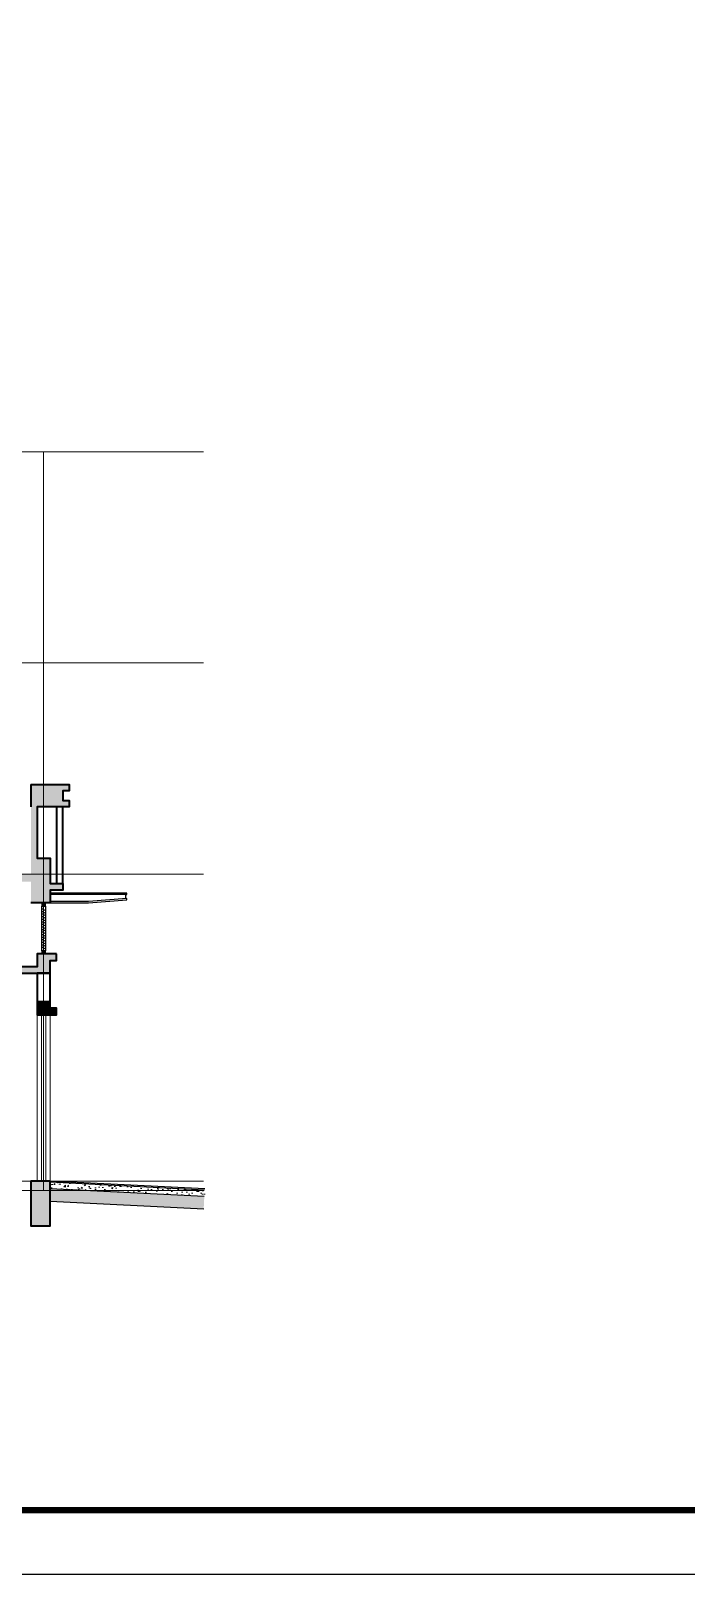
# Model space of a CAD drawing. Extents: x 1188826 to 1909461, y 608442 to 1651179.
# Drawn here: x 1345517 to 1355766, y 803485 to 827615 of the extents above; entities that cross this region are included whole.
import ezdxf

# ---------------------------------------------------------------- set-up
doc = ezdxf.new("R2010")
doc.units = 0
doc.header["$LTSCALE"] = 1000
doc.header["$MEASUREMENT"] = 0
doc.linetypes.add('ACAD_ISO10W100', pattern=[18.5, 12, -3, 0.5, -3])
doc.linetypes.add('DOTE', pattern=[2.42, 2, -0.2, 0.02, -0.2])
for name, color, linetype in [('A-WA-M(面层)', 43, 'Continuous'), ('A_H_MATERIAL', 40, 'Continuous'), ('图框', 140, 'Continuous'), ('立面', 73, 'Continuous')]:
    doc.layers.add(name, color=color, linetype=linetype)
for name, color, linetype, lineweight in [('DOTE', 19, 'DOTE', 9), ('PUB_HATCH', 8, 'Continuous', 9), ('WALL', 9, 'Continuous', 40), ('WINDOW', 144, 'Continuous', 15)]:
    doc.layers.add(name, color=color, linetype=linetype, lineweight=lineweight)

msp = doc.modelspace()

# ---------------------------------------------------------------- hatches: boundary and pattern name
at = {"layer": 'PUB_HATCH'}
for points in [[(1343117, 814222), (1337517, 814222), (1337517, 813642), (1337217, 813642), (1337217, 814222), (1332767, 814222), (1332767, 813642), (1332467, 813642), (1332467, 814222), (1330117, 814222), (1330117, 813542), (1329817, 813542), (1329817, 814132), (1329717, 814132), (1329717, 814342), (1343217, 814342), (1343217, 815332), (1343717, 815332), (1343717, 815082), (1343617, 815082), (1343617, 814982), (1343417, 814982), (1343417, 814432), (1345517, 814432), (1345517, 815832), (1346117, 815832), (1346117, 815732), (1346017, 815732), (1346017, 815582), (1346117, 815582), (1346117, 815482), (1345617, 815482), (1345617, 814682), (1345817, 814682), (1345817, 814282), (1346017, 814282), (1346017, 814182), (1345817, 814182), (1345817, 813982), (1345517, 813982), (1345517, 814312), (1343417, 814312), (1343417, 813642), (1343117, 813642)], [(1345917, 813182), (1345617, 813182), (1345617, 812982), (1344417, 812982), (1344417, 812882), (1345817, 812882), (1345817, 813082), (1345917, 813082)], [(1345817, 812332), (1345817, 812432), (1345617, 812432), (1345617, 812232), (1345917, 812232), (1345917, 812332)], [(1345817, 809632), (1345517, 809632), (1345517, 808932), (1345817, 808932)]]:
    msp.add_hatch(color=256, dxfattribs=at).paths.add_polyline_path(points)
at = {"layer": 'PUB_HATCH', "linetype": 'Continuous'}
h = msp.add_hatch(dxfattribs=at)
h.set_pattern_fill('混凝土', color=256, scale=30, angle=-2.8624, style=0)
h.set_pattern_definition([(47.137595, (-110068.41, 71782.87), (213.969478, -29.547632), [22.5, -247.5]), (352.137595, (-110068.41, 71782.87), (-30.30466, 227.45477), [18, -198]), (97.588995, (-110050.58, 71780.4), (183.66497, 197.906992), [19.122057, -210.342634]), (43.321795, (-110065.42, 71842.8), (317.29316, -65.582394), [33.75, -371.25]), (93.773195, (-110038.98, 71837.33), (294.64251, 277.8683), [28.683086, -315.5139]), (348.321795, (-110065.42, 71842.8), (294.64229, 277.86853), [27, -297]), (18.137595, (-110036.2, 71826.31), (172.816946, -129.577403), [22.5, -247.5]), (323.137595, (-110036.2, 71826.31), (83.767207, 213.628415), [18, -198]), (68.588995, (-110021.8, 71815.51), (256.584216, 84.05081), [19.122057, -210.342634]), (34.6375947, (-110068.41, 71782.87), (8.630583, 99.5613843), [0, -195.6, 0, -201, 0, -198.75]), (4.637595, (-110068.41, 71782.87), (84.731189, 114.234766), [0, -114.6, 0, -191.1, 0, -75.75]), (324.6375947, (-110135.23, 71786.21), (159.609021, -14.7553657), [0, -75, 0, -234, 0, -310.5]), (314.637595, (-110165.19, 71787.7), (176.237267, 21.257147), [0, -97.5, 0, -155.4, 0, -220.5])])
h.paths.add_polyline_path([(1348230, 809391), (1348235, 809491), (1345817, 809612), (1345817, 809512)])
h = msp.add_hatch(dxfattribs=at)
h.set_pattern_fill('卵石砌体', color=256, scale=30, angle=-2.8624, style=0)
h.set_pattern_definition([(357.137595, (-109911.1, 71775), (11.235964, 224.719276), [11.25, -33.75, 11.25, -168.75]), (357.137595, (-109853.8, 71794.66), (11.235964, 224.719276), [11.25, -213.75]), (357.137595, (-109965.04, 71822.75), (11.235964, 224.719276), [22.5, -202.5]), (357.137595, (-110020.66, 71836.8), (11.235964, 224.719276), [33.75, -191.25]), (357.137595, (-109907.74, 71842.42), (11.235964, 224.719276), [22.5, -22.5, 33.75, -146.25]), (357.137595, (-109917.3, 71876.69), (11.235964, 224.719276), [33.75, -191.25]), (357.137595, (-109972.9, 71890.73), (11.235964, 224.719276), [33.75, -78.75, 33.75, -78.75]), (357.137595, (-110016.17, 71926.69), (11.235964, 224.719276), [33.75, -11.25, 11.25, -168.75]), (357.137595, (-109868.97, 71941.86), (11.235964, 224.719276), [11.25, -213.75]), (357.137595, (-109912.8, 71966.58), (11.235964, 224.719276), [22.5, -202.5]), (87.137595, (-110058.3, 71985.11), (-224.719276, 11.235964), [22.5, -202.5]), (87.137595, (-110043.7, 71826.69), (-224.719276, 11.235964), [11.25, -22.5, 33.75, -157.5]), (87.137595, (-109986.4, 71846.35), (-224.719276, 11.235964), [45, -11.25, 11.25, -157.5]), (87.137595, (-109949.87, 71900.84), (-224.719276, 11.235964), [33.75, -191.25]), (87.137595, (-109943.7, 71799.16), (-224.719276, 11.235964), [22.5, -202.5]), (87.137595, (-109923.47, 71978.37), (-224.719276, 11.235964), [22.5, -202.5]), (87.137595, (-109918.97, 71842.98), (-224.719276, 11.235964), [22.5, -112.5, 11.25, -78.75]), (87.137595, (-109879.65, 71953.65), (-224.719276, 11.235964), [11.25, -11.25, 11.25, -191.25]), (87.137595, (-109873.47, 71851.97), (-224.719276, 11.235964), [22.5, -33.75, 22.5, -146.25]), (87.137595, (-109865.04, 71795.23), (-224.719276, 11.235964), [22.5, -202.5]), (42.137595, (-110056.05, 71804.78), (11.235964, 224.719276), [31.819725, -63.639606, 47.7297, -175.009017]), (42.137595, (-110067.29, 71805.34), (11.235964, 224.719276), [31.819805, -286.378245]), (42.137595, (-109942.57, 71821.63), (11.235964, 224.719276), [31.819805, -286.378245]), (42.137595, (-109959.42, 71935.11), (11.235964, 224.719276), [31.819805, -286.378245]), (42.137595, (-109863.92, 71817.7), (11.235964, 224.719276), [31.819805, -286.378245]), (42.137595, (-110053.8, 71849.72), (11.235964, 224.719276), [15.909902, -302.28813]), (42.137595, (-110027.96, 71916.01), (11.235964, 224.719276), [15.909902, -302.28813]), (42.137595, (-110009.42, 71836.24), (11.235964, 224.719276), [15.909902, -302.28813]), (42.137595, (-109983.02, 71913.77), (11.235964, 224.719276), [15.909902, -302.28813]), (42.137595, (-109917.85, 71865.45), (11.235964, 224.719276), [15.909902, -302.28813]), (42.137595, (-109911.67, 71989.05), (11.235964, 224.719276), [15.909902, -302.28813]), (42.137595, (-109890.32, 71965.45), (11.235964, 224.719276), [15.909902, -302.28813]), (42.137595, (-109885.27, 71841.3), (11.235964, 224.719276), [15.909902, -302.28813]), (42.137595, (-109876.84, 71784.55), (11.235964, 224.719276), [15.909902, -302.28813]), (42.137595, (-109872.35, 71874.44), (11.235964, 224.719276), [15.909902, -302.28813]), (42.137595, (-109866.73, 71986.8), (11.235964, 224.719276), [15.909902, -302.28813]), (42.137595, (-109857.74, 71941.3), (11.235964, 224.719276), [15.909902, -302.28813]), (132.137595, (-109901.56, 71966.01), (-224.719276, 11.235964), [15.909902, -302.28813]), (132.137595, (-109877.96, 71987.36), (-224.719276, 11.235964), [15.909902, -302.28813]), (132.137595, (-109868.97, 71941.86), (-224.719276, 11.235964), [15.909902, -302.28813]), (132.137595, (-109833.02, 71985.11), (-224.719276, 11.235964), [15.909902, -302.28813]), (132.137595, (-109949.31, 71912.08), (-224.719276, 11.235964), [15.909902, -302.28813]), (132.137595, (-109972.9, 71890.73), (-224.719276, 11.235964), [15.909902, -302.28813]), (132.137595, (-110043.13, 71837.92), (-224.719276, 11.235964), [15.909902, -302.28813]), (132.137595, (-110020.66, 71836.8), (-224.719276, 11.235964), [15.909902, -302.28813]), (132.137595, (-109994.26, 71914.33), (-224.719276, 11.235964), [15.909902, -302.28813]), (132.137595, (-110040.89, 71882.87), (-224.719276, 11.235964), [15.909902, -302.28813]), (132.137595, (-109907.74, 71842.42), (-224.719276, 11.235964), [15.909902, -302.28813]), (132.137595, (-109872.9, 71863.2), (-224.719276, 11.235964), [15.909902, -302.28813]), (132.137595, (-109863.92, 71817.7), (-224.719276, 11.235964), [15.909902, -302.28813]), (132.137595, (-109862.8, 71840.17), (-224.719276, 11.235964), [15.909902, -302.28813]), (132.137595, (-109853.8, 71794.66), (-224.719276, 11.235964), [15.909902, -302.28813]), (132.137595, (-110026.84, 71938.49), (-224.719276, 11.235964), [31.819805, -286.378245]), (132.137595, (-109917.85, 71865.45), (-224.719276, 11.235964), [31.819805, -286.378245]), (132.137595, (-109933.02, 71787.36), (-224.719276, 11.235964), [79.549513, -238.648536]), (23.702646, (-110062.8, 71895.23), (224.7192754, -11.2359624), [25.155, -477.96027]), (23.702646, (-110032.46, 71826.13), (224.7192754, -11.2359624), [25.155, -477.96027]), (23.702646, (-109982.46, 71925), (224.7192754, -11.2359624), [25.155, -477.96027]), (23.702646, (-109899.87, 71774.44), (224.7192754, -11.2359624), [25.155, -477.96027]), (23.702646, (-109930.77, 71832.31), (224.7192754, -11.2359624), [25.155, -477.96027]), (23.702646, (-109906.05, 71876.13), (224.7192754, -11.2359624), [25.155, -477.96027]), (23.702646, (-109935.83, 71956.46), (224.7192754, -11.2359624), [25.155, -477.96027]), (23.702646, (-109857.74, 71941.29), (224.7192754, -11.2359624), [25.155, -477.96027]), (60.5725435, (-110040.32, 71894.1), (11.2359645, 224.719276), [25.155, -477.96027]), (60.5725435, (-110039.76, 71905.34), (11.2359645, 224.719276), [25.155, -477.96027]), (60.5725435, (-109948.19, 71934.55), (11.2359645, 224.719276), [50.31, -452.80527]), (60.5725435, (-109870.1, 71919.38), (11.2359645, 224.719276), [25.155, -477.96027]), (60.5725435, (-109883.02, 71886.24), (11.2359645, 224.719276), [25.155, -477.96027]), (60.5725435, (-109997.63, 71846.91), (11.2359645, 224.719276), [25.155, -477.96027]), (60.5725435, (-109879.09, 71964.89), (11.2359645, 224.719276), [25.155, -477.96027]), (60.5725435, (-109845.94, 71951.97), (11.2359645, 224.719276), [25.155, -477.96027]), (113.702646, (-110048.19, 71962.08), (11.2359624, 224.7192754), [25.155, -477.96027]), (113.702646, (-109933.58, 71776.13), (11.2359624, 224.7192754), [25.155, -477.96027]), (113.702646, (-110027.4, 71927.25), (11.2359624, 224.7192754), [25.155, -477.96027]), (113.702646, (-109859.99, 71896.35), (11.2359624, 224.7192754), [25.155, -477.96027]), (113.702646, (-109939.2, 71889.05), (11.2359624, 224.7192754), [25.155, -477.96027]), (113.702646, (-109869.54, 71930.62), (11.2359624, 224.7192754), [25.155, -477.96027]), (113.702646, (-109984.14, 71891.29), (11.2359624, 224.7192754), [25.155, -477.96027]), (113.702646, (-110031.33, 71848.6), (11.2359624, 224.7192754), [25.155, -477.96027]), (150.5725435, (-110037.51, 71950.28), (-224.719276, 11.2359645), [25.155, -477.96027]), (150.5725435, (-109965.04, 71822.75), (-224.719276, 11.2359645), [25.155, -477.96027]), (150.5725435, (-110004.93, 71926.13), (-224.719276, 11.2359645), [25.155, -477.96027]), (150.5725435, (-109874.59, 71829.5), (-224.719276, 11.2359645), [25.155, -477.96027]), (150.5725435, (-109911.11, 71775), (-224.719276, 11.2359645), [25.155, -477.96027]), (150.5725435, (-109879.65, 71953.65), (-224.719276, 11.2359645), [25.155, -477.96027]), (150.5725435, (-109917.29, 71876.69), (-224.719276, 11.2359645), [25.155, -477.96027]), (150.5725435, (-110037.51, 71950.28), (-224.719276, 11.2359645), [25.155, -477.96027]), (150.5725435, (-109838.08, 71883.99), (-224.719276, 11.2359645), [25.155, -477.96027]), (240.5725435, (-110056.05, 71804.78), (-11.2359645, -224.719276), [25.155, -477.96027])])
h.paths.add_polyline_path([(1348220, 809192), (1348230, 809391), (1345817, 809512), (1345817, 809312)])

# ---------------------------------------------------------------- linework, layer by layer
at = {"layer": 'A-WA-M(面层)'}
for points in [[(1348236, 809511), (1345817, 809632)], [(1348235, 809491), (1345817, 809612)], [(1348230, 809391), (1345817, 809512)], [(1348220, 809192), (1345817, 809312)]]:
    msp.add_lwpolyline(points, dxfattribs=at)
at = {"layer": 'A_H_MATERIAL'}
for p, q in [((1345687, 813232), (1345687, 813932)), ((1345690, 813232), (1345690, 813932)), ((1345744, 813932), (1345744, 813232)), ((1345747, 813932), (1345747, 813232))]:
    msp.add_line(p, q, dxfattribs=at)
for points in [[(1345747, 813982), (1345687, 813982), (1345687, 813932), (1345747, 813932)], [(1345737, 813972), (1345697, 813972), (1345697, 813942), (1345737, 813942)], [(1345747, 813232), (1345687, 813232), (1345687, 813182), (1345747, 813182)], [(1345737, 813192), (1345697, 813192), (1345697, 813222), (1345737, 813222)]]:
    msp.add_lwpolyline(points, close=True, dxfattribs=at)
for points in [[(1345690, 813887), (1345700, 813887), (1345734, 813867), (1345744, 813867)], [(1345690, 813847), (1345700, 813847), (1345734, 813827), (1345744, 813827)], [(1345690, 813807), (1345700, 813807), (1345734, 813787), (1345744, 813787)], [(1345690, 813767), (1345700, 813767), (1345734, 813747), (1345744, 813747)], [(1345690, 813727), (1345700, 813727), (1345734, 813707), (1345744, 813707)], [(1345690, 813687), (1345700, 813687), (1345734, 813667), (1345744, 813667)], [(1345690, 813647), (1345700, 813647), (1345734, 813627), (1345744, 813627)], [(1345690, 813607), (1345700, 813607), (1345734, 813587), (1345744, 813587)], [(1345690, 813567), (1345700, 813567), (1345734, 813547), (1345744, 813547)], [(1345690, 813527), (1345700, 813527), (1345734, 813507), (1345744, 813507)], [(1345690, 813487), (1345700, 813487), (1345734, 813467), (1345744, 813467)], [(1345690, 813447), (1345700, 813447), (1345734, 813427), (1345744, 813427)], [(1345690, 813407), (1345700, 813407), (1345734, 813387), (1345744, 813387)], [(1345690, 813367), (1345700, 813367), (1345734, 813347), (1345744, 813347)], [(1345690, 813327), (1345700, 813327), (1345734, 813307), (1345744, 813307)], [(1345690, 813287), (1345700, 813287), (1345734, 813267), (1345744, 813267)]]:
    msp.add_lwpolyline(points, dxfattribs=at)
at = {"layer": 'DOTE', "linetype": 'ACAD_ISO10W100', "ltscale": 100}
for p, q in [((1348217, 821032), (1327717, 821032)), ((1345717, 821032), (1345717, 809482)), ((1348217, 817732), (1327763, 817732)), ((1348217, 814432), (1327717, 814432)), ((1348217, 809632), (1327717, 809632)), ((1348217, 809482), (1327724, 809482))]:
    msp.add_line(p, q, dxfattribs=at)
at = {"layer": 'WALL'}
for points in [[(1345517, 815832), (1345517, 815482)], [(1345517, 815832), (1346117, 815832), (1346117, 815732), (1346017, 815732), (1346017, 815582), (1346117, 815582), (1346117, 815482), (1345617, 815482), (1345617, 814682), (1345817, 814682), (1345817, 814282), (1346017, 814282), (1346017, 814182), (1345817, 814182), (1345817, 813982), (1345517, 813982)], [(1345917, 813182), (1345617, 813182), (1345617, 812982), (1344417, 812982), (1344417, 812882), (1345817, 812882), (1345817, 813082), (1345917, 813082), (1345917, 813182)], [(1345817, 812332), (1345817, 812432), (1345617, 812432), (1345617, 812232), (1345917, 812232), (1345917, 812332), (1345817, 812332)]]:
    msp.add_lwpolyline(points, dxfattribs=at)
for points in [[(1345917, 814282), (1346017, 814282), (1346017, 815482), (1345917, 815482)], [(1345617, 812432), (1345817, 812432), (1345817, 812882), (1345617, 812882)], [(1345817, 809632), (1345517, 809632), (1345517, 808932), (1345817, 808932)]]:
    msp.add_lwpolyline(points, close=True, dxfattribs=at)
at = {"layer": 'WINDOW'}
for p, q in [((1345617, 812232), (1345617, 809632)), ((1345682, 812232), (1345682, 809632)), ((1345752, 812232), (1345752, 809632)), ((1345817, 812232), (1345817, 809632))]:
    msp.add_line(p, q, dxfattribs=at)
at = {"layer": '图框'}
msp.add_lwpolyline([(1278970, 803485), (1384070, 803485), (1384070, 862885), (1278970, 862885)], close=True, dxfattribs=at)
at = {"layer": '图框', "const_width": 100}
msp.add_lwpolyline([(1281470, 804485), (1383070, 804485), (1383070, 861885), (1281470, 861885)], close=True, dxfattribs=at)
at = {"layer": '立面', "color": 4}
msp.add_line((1347002, 814112), (1345817, 814112), dxfattribs=at)
for points in [[(1345817, 813982), (1346417, 813982), (1347017, 814027), (1347017, 814047), (1347002, 814046), (1347002, 814112), (1347017, 814112), (1347017, 814132), (1345817, 814132), (1345817, 813982)], [(1347017, 814047), (1346418, 814002), (1345817, 814002)]]:
    msp.add_lwpolyline(points, dxfattribs=at)

doc.saveas('drawing.dxf')
